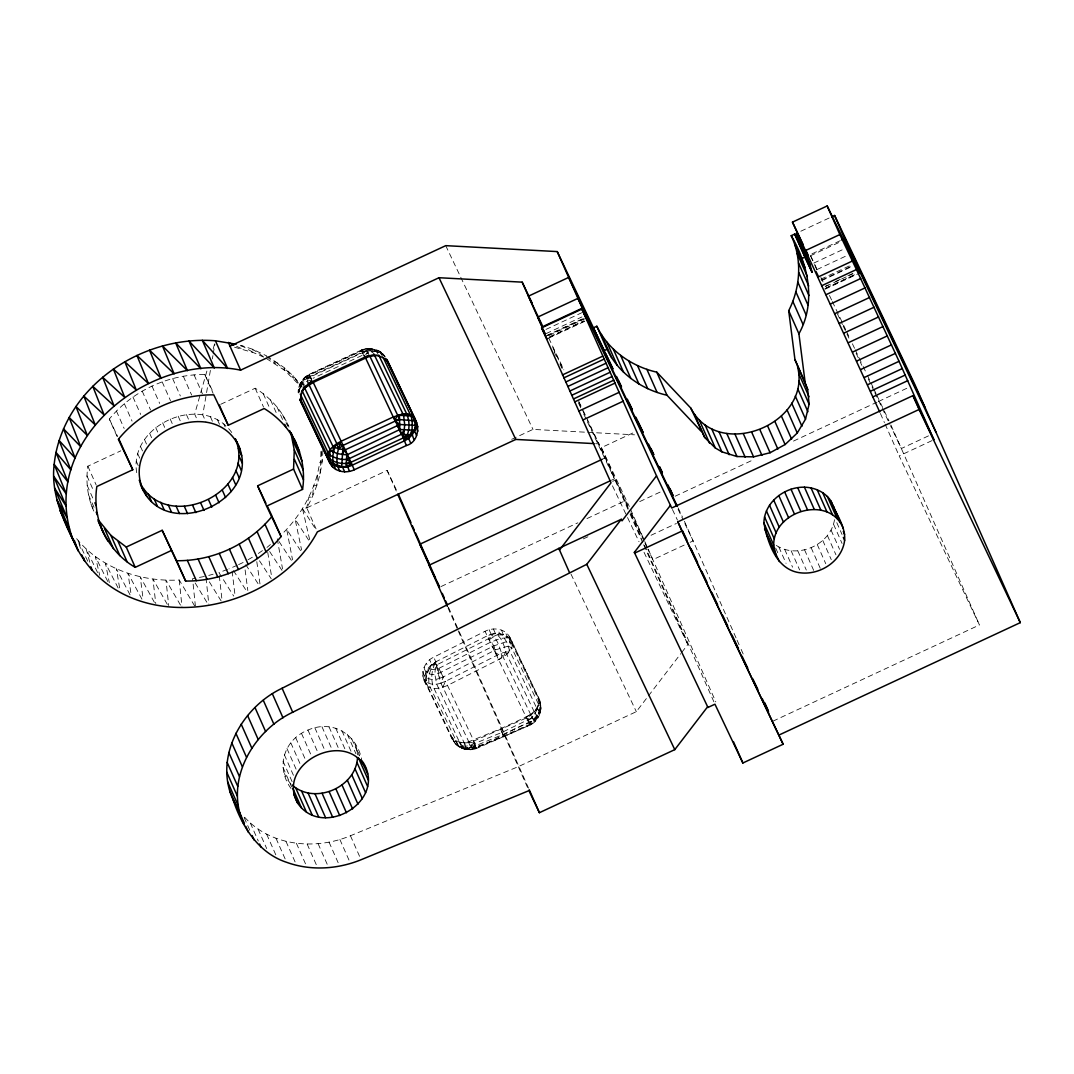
<?xml version="1.0" encoding="UTF-8"?>
<svg xmlns="http://www.w3.org/2000/svg" width="1074" height="1074" viewBox="0 0 1074 1074"><rect width="100%" height="100%" fill="white"/><g stroke="black" fill="none" stroke-linecap="round" stroke-linejoin="round"><path stroke-width="0.75" stroke-dasharray="5 3.75" d="M510.016 637.594L539.309 699.604L540.517 703.685L539.161 712.975L534.167 721.446L529.75 724.279L472.788 749.491C465.552 750.807 457.041 747.692 453.604 740.939L427.707 686.407C419.303 677.452 422.444 662.121 433.748 657.207L485.032 631.297C493.342 626.894 505.545 628.572 510.016 637.594L537.269 694.985C543.672 704.839 541.444 719.969 530.046 725.031L476.588 748.444L470.613 749.639L468.358 748.511L464.169 742.778L436.648 684.031L434.849 674.324L435.789 661.826L433.748 657.207M426.069 684.299C422.136 675.653 427.788 665.732 435.789 661.826L487.072 635.902C495.785 631.002 510.7 633.741 512.526 644.87L539.779 702.262C543.35 721.164 536.987 696.288 537.269 694.985M539.309 699.604L540.987 707.417L540.276 712.948L539.161 712.975L532.06 720.815L502.901 734.509L475.352 745.853L474.721 748.054L470.667 749.598L465.069 749.343L459.202 746.927L454.262 742.241L449.912 734.213C454.101 742.631 465.176 744.698 473.312 741.235L476.212 747.732L475.084 748.981L472.332 747.625L468.774 741.745L442.877 687.212C438.528 679.318 437.991 670.109 435.789 661.826C428.419 667.29 423.854 677.573 427.707 686.407C433.748 690.22 441.414 687.991 447.509 685.44L498.779 659.517C504.753 656.456 511.358 651.985 512.526 644.87L507.962 634.452M231.756 432.5C202.436 391.661 126.759 425.089 137.016 474.278M540.477 708.034L540.276 712.948L537.121 707.753L538.423 703.416M470.613 749.639L503.881 736.67L531.308 724.386L527.71 720.412L485.032 631.297M377.336 352.863C374.101 346.996 366.596 347.869 361.32 350.07L309.245 374.329C302.358 377.753 297.887 385.19 298.29 392.909C297.323 384.626 303.378 379.807 310.359 376.974L362.421 352.715C370.06 347.949 380.142 348.177 385.123 356.622M322.831 450.449C322.522 470.587 316.602 490.362 306.761 507.854L316.051 528.851M373.04 348.929L366.127 348.688L361.32 350.07L361.602 350.822L367.147 351.117L372.034 350.634L373.712 349.09L384.358 355.803C379.149 349.023 369.255 346.271 361.602 350.822L307.245 375.511C302.626 378.652 298.706 383.727 301.593 389.513M93.8 511.063C87.424 497.101 85.692 481.327 87.853 466.183L120.798 450.838M320.965 451.684L320.092 473.809L317.488 474.077C311.285 496.779 298.787 517.655 281.992 534.1M311.742 380.048L307.352 381.095L311.581 378.947L309.245 374.329L307.352 381.095L303.58 383.056L298.894 389.177L299.982 392.534M424.029 667.222C424.861 674.203 432.54 675.788 438.098 673.599L438.85 668.364L437.105 664.699L431.721 664.47L429.681 659.852M312.4 381.579L309.54 375.081L304.654 377.981L298.438 389.862L298.814 391.325L300.465 383.203L302.613 382.975L306.103 379.565L309.245 374.329L305.164 377.081L303.915 379.659L304.184 387.043M424.015 679.681L451.953 738.831L455.953 744.389L461.552 748.148C485.515 749.29 506.901 730.145 528.985 723.03C536.705 719.835 541.095 710.424 539.779 702.262L535.134 713.673L528.542 721.057L530.046 725.031L535.282 721.433L540.303 712.29L537.188 709.229L509.855 651.099L506.512 641.648L501.692 634.479L499.678 633.7L497.638 629.082M210.383 370.423L202.758 414.873L206.033 422.257M212.357 358.904L212.921 355.601M213.202 353.964L214.894 344.083M309.648 539.578L302.492 508.593L306.761 507.854L308.721 497.423L312.386 496.779L313.729 485.878L316.843 485.394L317.488 474.077L319.958 462.142L322.093 462.115L321.113 450.194M427.371 673.022L428.405 667.88L426.365 663.276M291 788.477C275.427 767.118 283.885 739.717 307.943 730.051C332.161 719.526 356.071 733.569 361.589 759.009M776.314 545.404C797.512 559.5 830.564 544.84 834.511 519.722M422.82 671.451C423.962 679.573 433.104 680.822 439.454 678.392L440.917 672.566L438.85 668.364L432.688 669.599L428.405 667.88M206.879 371.08L194.676 414.121L197.952 421.505M213.202 348.755L214.558 343.975M298.814 391.325L302.613 382.975L303.633 385.284M530.395 722.654L529.777 724.601L535.308 720.761L529.267 715.526L500.471 728.83L468.774 741.745L459.927 742.98L453.604 740.939M422.82 675.707C424.149 684.541 434.191 685.642 441.092 683.037L443.146 677.009L495.463 649.864L512.526 644.87L509.438 641.326L505.116 631.915M374.598 354.232L368.986 349.345L364.972 350.997L363.656 354.688L313.071 378.263M442.877 687.212L445.388 681.399L501.222 653.153L509.855 651.099M437.105 668.981L435.789 661.826C431.439 669.908 430.285 679.909 434.03 688.447L459.927 742.98L464.68 748.699L470.667 749.598M493.396 628.961L495.436 633.566C501.692 637.446 504.243 645.165 505.612 652.052L503.142 657.113L498.779 659.517M429.519 668.578L431.721 664.47M489.113 629.7L491.154 634.318L488.388 638.788L437.105 664.699M384.358 355.803L380.129 351.816L376.893 351.064L377.766 353.614M473.312 741.235L526.891 717.768L531.147 715.177L537.121 707.753M505.612 652.052L535.134 713.673L538.356 716.828L537.188 717.539L536.678 716.371L539.161 712.371M506.915 654.241L509.251 650.817L508.203 646.132L511.774 647.904L539.027 705.296L540.987 707.417M475.084 748.981L475.916 747.786L475.352 745.853L467.499 748.565L463.149 748.35L455.953 744.389M459.202 746.927L466.022 747.491L467.499 748.565L475.352 745.853L473.621 748.108L470.734 747.195L463.149 748.35M244.657 817.247C270.755 846.339 315.769 850.339 350.446 835.747L518.312 766.648L636.332 711.673L647.434 697.187M648.441 695.871L680.741 653.717M681.748 652.401L687.816 644.494L646.387 550.935M435.789 661.826C429.587 668.713 426.633 679.063 430.432 687.83L458.571 745.759L466.156 746.175L470.587 745.181L502.014 732.374L532.194 717.701L503.142 657.113C499.571 649.434 498.886 639.486 490.858 634.613L487.072 635.902M117.039 436.406L109.333 419.008C132.37 390.869 168.457 374.168 204.785 374.531L213.739 393.379M363.952 356.179L362.421 352.715L366.986 348.943L380.948 353.064L382.478 356.528M528.985 723.03L527.71 720.412L529.267 715.526L534.167 711.632L539.027 705.296L539.242 711.015M300.921 382.519L303.915 379.659L310.305 376.33L364.972 350.997L367.993 352.836L375.793 350.836L379.458 351.641L381.404 354.595M266.97 547.445L270.406 544.558M534.167 711.632L537.188 709.229M475.352 745.853L468.868 749.276L467.499 748.565M494.416 651.086L496.389 654.066L501.222 653.153L501.545 657.731L496.671 655.476L493.946 645.836L488.388 638.788L499.678 633.7M365.603 354.621L367.993 352.836L363.656 354.688L361.32 350.07L364.972 350.997M258.324 553.486L263.264 550.036M305.164 377.081L366.127 348.688M530.046 725.031L528.932 722.386L537.188 717.539M248.013 559.755L255.867 555.204M526.032 716.922L530.395 714.505L535.134 713.673M438.85 668.364L490.133 642.453L500.471 638.426L507.452 637.768L510.002 639.07L509.438 641.326L511.774 647.904M438.098 673.599L493.946 645.836L506.512 641.648L512.056 642.212M237.22 565.273L228.896 568.911M238.589 564.615L244.08 562.038M220.747 404.28L255.182 388.238C270.165 397.246 282.341 410.886 288.96 427.116M545.968 329.423L581.759 312.749M546.142 333.598L581.933 316.924M545.981 335.867L583.263 318.508M547.364 335.585L584.645 318.213M548.908 335.531L584.699 318.857M549.673 336.78L583.974 320.804M549.7 337.115L584.001 321.126M548.478 338.229L587.25 320.159M800.828 231.219L830.202 217.525M840.298 240.657L810.105 254.713L817.274 269.816M810.32 255.827L840.512 241.757M813.797 263.076L843.976 249.02M816.925 269.574L847.104 255.505M306.761 507.854L387.137 470.412L397.608 492.469M820.912 279.159L851.105 265.09M821.986 279.911L852.165 265.855M821.57 280.65L851.763 266.594M825.235 286.342L828.255 284.932M835.8 281.415L840.338 279.307M847.883 275.79L852.407 273.682M825.799 286.355L852.971 273.695M826.134 287.98L856.327 273.91M824.913 288.691L856.609 273.924M825.02 289.228L859.737 273.051M511.694 439.32L532.986 429.399L586.229 432.245M628.317 508.526L601.359 447.643L635.553 431.721M602.152 459.31L605.186 457.9L587.25 420.109M611.428 480.253L614.462 478.843L582.887 412.335M612.623 481.367L615.657 479.944L628.545 507.089M441.092 586.525L577.839 522.823M586.954 518.581L624.934 500.887L629.941 511.439M639.715 501.585L662.094 491.167M583.343 538.88L590.781 535.416M675.157 496.215L754.042 459.457M793.498 441.078L876.948 402.2M878.465 401.501L907.288 388.063M651.045 535.268L676.392 523.468M684.178 545.095L652.858 559.688L647.85 549.136M690.139 542.316L693.119 540.934L683.816 521.346M928.5 435.869L901.341 448.529L890.574 425.841M772.931 721.178L979.461 624.961L899.18 455.9L932.393 440.434M441.092 683.037L445.388 681.399L447.509 685.44L473.406 739.973L476.588 748.444L473.862 748.914M439.454 678.392L443.146 677.009L445.388 681.399M227.473 569.435L218.948 572.603L233.716 596.083M208.759 575.422L213.122 574.214M490.858 634.613L495.436 633.566L493.664 636.815L489.623 639.406L490.133 642.453M204.369 576.496L192.568 578.698L195.361 605.83M497.786 635.123L503.652 634.707L507.452 637.768M310.359 376.974L304.654 377.981L306.103 379.565M531.308 724.386L529.75 724.279L532.06 720.815L534.167 721.446L531.147 715.177M194.703 606.045L179.237 580C140.439 582.162 99.023 568.012 74.898 536.476M587.881 432.325L634.479 434.809M595.654 443.683L598.983 443.871L629.404 512.58M472.332 747.625L476.48 747.947M376.893 351.064L372.034 350.634L374.074 355.252M470.587 745.181L475.876 746.282M234.548 347.197L253.88 352.782L263.586 357.092M468.774 741.745L474.829 743.57M236.642 346.338L242.187 348.929L240.818 345.304L252.766 349.292L266.701 355.924M307.822 377.632L311.581 378.947M266.258 358.447L284.878 370.517L301.15 386.868L300.626 384.613L292.974 375.712L284.261 367.657L268.017 356.689M240.818 345.304L253.88 352.782L252.766 349.292L263.613 356.769M266.567 356.434L275.333 363.63L274.595 360.528L284.878 370.517L284.261 367.657L293.511 378.276L292.974 375.712L301.15 386.868M308.936 375.121L310.305 376.33M495.463 649.864L492.187 646.642L491.946 642.279M290.866 783.98L287.013 779.08L284.355 773.481M385.11 357.212L382.639 353.614L384.25 356.367M279.039 541.497L291.403 560.36M269.655 551.539L282.193 570.71M380.129 351.816L380.948 353.064M300.572 550.626L286.704 529.388L292.544 559.849M259.478 560.776L271.252 578.846M308.614 540.074L295.135 519.279L301.619 550.049M245.812 564.709L258.767 584.793M302.492 508.593L315.635 529.12M233.474 570.576L247.356 592.324M209.323 581.839L221.459 601.467M300.626 384.613L302.21 387.177M195.159 582.967L208.101 604.326M180.499 605.118L165.973 580.108L168.712 605.561M167.289 604.34L152.938 579.034L155.77 603.561M154.388 602.353L140.251 576.765L143.084 598.903M141.943 599.185L128.021 573.341L131.109 594.513M476.212 747.732L476.588 748.444M130.061 594.875L116.381 568.804L119.832 589.223M118.127 587.988L105.453 563.179L109.306 582.658M440.917 672.566L443.146 677.009M107.749 581.504L95.344 556.533L99.707 575.328M97.573 572.549L86.135 548.935L90.283 564.051M820.858 277.361L823.006 281.885M829.464 295.471L831.612 300.008M832.323 301.512L845.95 330.188M846.661 331.705L849.534 337.733M852.394 343.774L854.542 348.298M855.266 349.815L862.435 364.905M863.147 366.422L866.731 373.967M867.443 375.47L870.316 381.512M871.027 383.015L873.175 387.553M873.9 389.057L876.048 393.594M876.76 395.098L888.95 420.753M837.438 313.93L842.459 324.523M843.171 326.04L848.916 338.135M856.099 353.252L859.697 360.81M860.408 362.327L861.845 365.348M868.316 378.961L874.048 391.057M874.773 392.574L889.849 424.324M678.11 507.908L682.42 516.97M678.097 509.291L683.104 519.843M672.431 509.519L677.452 520.111M601.359 447.643L629.283 506.445M548.747 338.082L563.823 369.818M578.886 401.555L582.47 409.113M583.195 410.617L598.983 443.871M552.801 347.573L563.568 370.235M578.644 401.971L586.538 418.605M631.418 513.117L643.581 538.745M554.184 351.883L556.332 356.42M559.93 363.979L562.078 368.516M578.577 403.274L582.175 410.832M630.666 512.956L644.266 541.591M644.977 543.108L647.125 547.633M612.462 485.81L626.813 516.044M627.538 517.547L639.017 541.726M644.038 552.304L687.816 644.494M445.737 245.651L532.986 429.399M571.019 574.147L636.332 711.673M109.333 419.008L117.59 436.393M87.732 561.205L77.946 540.45L80.98 549.888M424.861 680.312L427.707 686.407M890.964 425.089L979.461 624.961M810.695 256.042L814.199 263.949M814.857 265.453L816.844 269.95M880.411 413.503L884.439 422.579M885.11 424.096L899.18 455.9M836.794 522.635L842.029 534.449M833.558 524.26L842.056 543.444M831.061 530.113L839.559 549.311M827.423 535.577L835.921 554.775M822.765 540.437L831.263 559.635M817.26 544.531L825.758 563.716M811.125 547.7L820.281 568.361M804.56 549.834L813.716 570.495M797.807 550.855L806.306 570.052M791.122 550.734L799.62 569.918M784.732 549.458L792.572 567.179M778.878 547.082L786.061 563.326M775.723 548.143L778.986 555.513M684.433 521.306L736.402 638.694M737.086 640.211L740.456 647.85M741.141 649.381L743.168 653.959M630.586 509.385L642.937 537.282M644.91 541.739L647.555 547.727M648.213 549.217L715.808 701.859M631.029 514.647L641.849 539.108M644.561 545.216L714.948 704.195M630.089 514.11L642.99 543.256M643.662 544.8L645.702 549.391M538.477 699.067L540.517 703.685M501.612 630.089L504.283 637.674M534.637 711.767L536.678 716.371M369.201 355.736L366.986 348.943L363.482 349.305L361.602 350.822L362.421 352.715M526.891 717.768L528.932 722.386M448.408 607.172L458.585 630.183M459.269 631.713L528.529 788.155M387.137 470.412L397.769 494.416M448.019 607.924L457.484 629.283M458.168 630.814L527.602 787.645M500.86 729.904L504.068 737.126L500.471 728.83M468.694 742.577L470.734 747.195M463.981 742.872L466.022 747.491M459.471 742.107L461.525 746.725M455.47 740.322L457.511 744.94M452.208 737.637L454.262 742.241M282.516 414.564L287.644 426.163M276.998 406.925L282.771 419.974M270.554 399.944L276.985 414.443M263.264 393.688L270.326 409.65M255.182 388.238L263.533 407.086M204.785 374.531L213.135 393.393M223.822 423.948L225.137 426.902M217.525 419.853L219.485 424.284M194.072 374.88L202.409 393.742M210.437 416.806L212.397 421.236M354.957 744.014L359.629 755.868M351.681 738.737L358.984 755.237M347.278 734.24L355.91 753.733M341.894 730.682L351.185 751.679M183.305 376.236L191.655 395.084M335.732 728.185L345.022 749.182M329.006 726.856L338.968 749.343M172.632 378.558L180.338 395.957M186.42 414.564L189.037 420.471M321.958 726.722L332.591 750.713M178.177 416.202L180.794 422.109M162.147 381.847L170.498 400.696M314.857 727.796L325.476 751.787M307.943 730.051L317.904 752.538M170.189 418.967L172.793 424.874M151.971 386.049L159.677 403.448M350.446 835.747L361.079 859.737M301.485 733.381L310.775 754.378M162.63 422.807L165.248 428.714M295.699 737.69L305.66 760.177M142.211 391.137L150.561 409.986M339.881 839.492L349.171 860.489M155.73 427.613L157.69 432.043M290.799 742.805L300.089 763.802M149.635 433.265L151.595 437.695M132.975 397.031L140.681 414.443M329.047 842.15L338.995 864.637M286.959 748.551L296.921 771.051M284.328 754.713L293.618 775.71M144.534 439.615L146.494 444.045M282.986 761.077L292.289 782.073M124.342 403.703L132.048 421.102M318.079 843.667L328.04 866.168M282.999 767.413L291.631 786.906M140.533 446.502L142.493 450.932M137.754 453.738L139.714 458.168M116.435 411.047L124.141 428.445M307.151 844.057L317.112 866.543M136.264 461.149L138.224 465.579M296.397 843.278L305.701 864.275M285.979 841.358L295.941 863.858M276.018 838.338L285.322 859.334M266.674 834.23L275.978 855.226M258.069 829.101L266.701 848.594M250.323 823.033L258.284 841.023M244.187 817.596L250.161 831.088M87.853 466.183L96.19 485.045M86.94 475.836L94.002 491.785M87.155 485.381L94.217 501.343M88.471 494.752L94.257 507.801M90.901 503.827L94.109 511.076M287.04 422.767L288.194 425.653M424.861 676.07L426.445 682.259M277.28 538.799L282.529 568.898M267.748 552.358L271.641 576.953M256.793 561.662L260.257 585.854M245.114 569.945L247.812 590.525M232.118 571.113L235.058 595.587M219.297 575.785L221.969 599.681M356.971 749.867L357.655 756.096M206.02 577.866L208.799 604.098M179.237 580L181.936 606.246M362.247 350.285L362.381 352.071M298.438 389.862L298.599 392.775M426.083 671.841L426.324 677.694"/><path stroke-width="1.5" d="M406.348 445.535L399.85 429.493L399.394 415.195C419.424 406.321 424.633 440.662 406.348 445.535L354.286 469.781C346.016 473.768 334.323 471.929 329.946 463.176L299.982 399.756L329.946 463.176M414.094 439.521C409.677 431.855 414.564 422.498 410.308 414.604L383.109 357.306M300.237 398.602L327.436 455.886C329.154 466.693 343.599 469.66 352.245 465.176L404.307 440.917C412.631 437.225 418.726 426.955 414.685 418.135L386.761 359.334L416.725 422.74M335.759 469.432L333.719 464.827L330.295 462.089L327.57 456.974C333.37 462.867 343.197 465.055 350.943 462.276L403.005 438.031L403.851 434.312L404.697 424.552L403.569 415.235L374.544 355.373L371.121 355.669L365.321 358.179L313.246 382.438L305.123 387.714L302.17 390.855L330.094 449.657L329.731 459.122L332.349 466.693M656.523 475.849L671.706 508.015L912.954 395.635L919.089 409.476L677.842 521.857L783.134 744.242L742.872 762.996L714.948 704.195L707.954 707.457L707.645 706.746L674.781 749.639L539.403 812.696L528.932 790.652L361.079 859.737C337.598 869.296 310.641 871.027 286.651 862.328C258.633 853.159 241.972 826.698 233.192 800.023C213.404 757.21 242.093 707.095 282.1 688.259L558.802 548.398L621.282 519.292L622.021 520.863L656.523 475.849L581.853 309.111L541.578 327.865L611.025 482.79L559.541 549.969M243.811 824.013C224.023 781.214 252.712 731.085 292.719 712.25L586.78 564.306L621.282 519.292M402.468 414.175L393.245 416.981L341.17 441.239C335.209 444.3 328.59 448.784 327.436 455.886L331.101 462.733L342.619 467.244L346.003 466.787L346.821 454.92L345.21 449.831L313.246 382.438M385.821 358.716L415.598 420.807L399.716 419.625L395.192 421.102L343.116 445.361L341.68 466.492L347.506 466.76L351.077 463.364L350.943 462.276L345.21 449.831L338.471 448.825L333.047 446.516L304.184 387.043L302.17 390.855M701.027 431.198L666.981 395.232C641.661 389.5 618.302 373.094 607.052 349.318L603.575 350.929L593.358 327.865L596.835 326.241C608.085 350.017 631.445 366.422 656.764 372.154L690.824 408.133L704.732 437.507L715.271 447.939L721.876 451.832L737.006 456.544L753.572 456.853L770.098 452.731L785.107 444.542L797.27 433.01L805.513 419.155L809.098 404.227L807.702 389.526L794.948 359.615L788.692 310.695C800.425 287.671 802.493 259.304 791.216 235.689L794.693 234.078L812.065 272.246L810.145 265.05L796.425 233.259L810.145 265.05M807.702 389.526L805.164 382.693L798.908 333.772C816.294 302.573 808.507 265.077 791.216 235.689M171.169 550.6L135.23 567.341C117.522 557.151 105.024 540.074 98.915 520.715L110.864 535.322L126.235 547.042L162.174 530.301L185.627 581.047C221.956 581.41 258.042 564.709 281.079 536.57L266.62 506.136L302.559 489.395L293.578 469.083L294.276 449.885L290.933 432.956M302.559 489.395C305.271 472.09 301.928 454.302 294.101 438.716M292.101 784.987C314.413 805.231 355.937 787.604 357.494 757.694M365.576 768.004C345.573 728.481 275.535 763.721 297.632 803.07C322.267 839.734 387.768 801.056 362.918 762.003M763.896 522.944C764.285 502.323 784.664 486.723 804.439 487.193C814.83 487.435 825.329 492.174 831.008 501.115C835.881 513.976 845.668 526.032 844.634 540.356C842.11 560.803 820.778 574.993 800.922 572.872C776.771 570.589 767.803 543.243 763.896 522.944L773.71 545.095L776.274 556.574M773.71 545.095C773.226 510.392 829.934 494.389 843.332 528.569M414.685 418.135L415.893 422.216L414.537 430.889L416.578 435.507M140.452 483.73C167.786 534.047 257.867 491.865 235.327 438.742M140.372 483.971C162.617 546.317 267.95 499.692 236.562 441.347M690.824 408.133C718.278 461.807 812.333 424.029 797.499 366.462M404.522 429.546L401.327 434.339L394.883 419.692L397.877 415.208L413.034 416.014L415.853 426.566L414.497 430.285L399.85 429.493L346.821 454.92L337.424 453.671L330.201 450.395L328.188 452.852L329.423 454.906C335.182 458.276 342.767 460.921 349.265 458.585L401.327 434.339L412.054 434.903M341.17 441.239C337.357 450.53 334.43 461.968 339.961 471.191M333.719 464.827C331.866 457.967 332.98 449.952 336.82 443.656L307.862 382.344M311.03 381.243L308.896 384.841L304.184 387.043M404.307 440.917C409.664 433.171 410.362 422.579 406.71 413.973L378.786 355.172L367.174 355.964M342.002 454.584L345.21 449.831L399.864 424.498L415.034 425.317M677.842 521.857L681.923 531.08L634.667 553.097L634.345 552.385L670.485 505.25M162.174 530.301L176.633 560.735C212.961 561.111 249.047 544.397 272.084 516.272L267.278 506.123M305.123 387.714L307.567 385.271M329.423 454.906L327.436 455.886L327.906 458.558M229.984 346.15L445.737 245.651L557.231 251.585L604.326 350.768M593.989 443.602L515.788 439.427L317.38 531.858C271.01 619.617 117.348 641.728 73.26 540.397C36.328 442.555 147.796 350.97 240.603 370.154L438.998 277.723L522.192 282.153L532.248 303.324M118.972 439.293L132.773 469.741L96.835 486.495C94.029 505.25 97.747 524.931 107.897 541.014M132.773 469.741L118.328 439.306C141.365 411.181 177.452 394.467 213.78 394.843L228.238 425.277L264.177 408.536C277.777 416.752 289.107 428.714 296.021 443.065M545.297 334.954L541.793 327.046L582.054 308.292L586.243 317.112L557.231 251.585M879.74 411.986L792.464 222.13L827.181 205.953L859.737 273.051L834.605 215.471L831.665 216.841M266.62 506.136L257.639 485.824L293.578 469.083M805.138 250.725L839.855 234.562L827.181 205.953M801.432 258.767L804.896 257.142L794.693 234.078M841.801 239.958L844.822 238.549L925.09 407.61M562.427 374.933L602.689 356.179M563.823 377.873L604.085 359.119M565.77 381.995L606.031 363.24M567.851 386.452L608.126 367.697M569.958 390.976L610.22 372.208M817.703 277.199L852.407 261.022M571.905 395.219L612.18 376.464M573.597 398.91L613.858 380.156M821.744 285.711L856.448 269.547L899.045 361.307L933.897 439.736L912.954 395.635M574.885 401.797L615.147 383.042M825.987 294.706L860.69 278.542M578.967 411.033L619.242 392.279M830.377 304.063L865.094 287.886M583.155 419.853L623.43 401.099M834.874 313.648L869.578 297.485M839.398 323.368L874.115 307.204M843.922 333.088L878.626 316.924M848.366 342.687L883.083 326.509M602.152 459.31L419.827 544.25L430.298 566.293M852.675 352.03L887.393 335.867M856.81 361.025L891.527 344.848M609.911 480.964L429.103 565.192L439.575 587.236L436.93 581.249M860.717 369.537L895.421 353.373M864.328 377.471L899.045 361.307M867.617 384.734L902.321 368.557M870.531 391.204L905.234 375.041M873.028 396.843L907.745 380.666M779.053 735.019L1020.3 622.638L914.873 384.532L834.605 215.471M403.569 415.235L406.71 413.973L410.362 415.598M341.68 466.492L337.921 466.586L333.96 464.384M215.458 340.794C166.094 336.887 115.683 358.233 83.839 396.091C67.796 415.45 56.747 439.199 54.183 464.344C50.881 491.234 61.58 516.849 73.26 540.397L60.171 510.593L69.515 529.294L56.707 499.491L67.085 517.762L54.546 488.012L66.011 505.948L53.7 476.252L66.279 493.946L54.183 464.344L67.904 481.877L55.996 452.382L70.857 469.875L59.11 440.501L75.113 458.048L63.514 428.821L80.631 446.529L69.125 417.45L87.343 435.426L75.932 406.509L95.21 424.861L83.839 396.091L104.124 414.94L92.78 386.318L114.005 405.744L102.661 377.283L124.745 397.38L113.374 369.067L136.264 389.943L124.839 361.763L148.413 383.485L136.922 355.427L161.073 378.088L149.501 350.151L174.136 373.806L162.456 345.949L187.453 370.678L175.666 342.901L200.892 368.731L188.984 341.008L214.317 367.993L202.301 340.297L227.607 368.463L215.458 340.794L236.146 344.244M414.537 430.889L412.094 429.949L408.563 438.326L410.604 442.931M233.877 345.049L228.346 342.458L240.603 370.154M410.308 414.604L412.523 415.893L417.934 426.821M346.633 459.591L350.943 462.276L354.286 469.781M399.864 424.498L395.192 421.102L364.408 355.507M330.094 449.657L333.396 452.248L333.047 446.516M239.824 448.731C216.357 391.862 118.919 433.668 142.99 489.865M388.801 363.938C384.425 355.185 372.745 353.346 364.462 357.333L312.4 381.579C304.063 385.311 297.995 395.474 302.022 404.374M346.821 454.92L349.265 458.585M397.273 425.572L399.85 429.493M352.245 465.176L351.077 463.364L346.352 463.632L349.547 471.379M766.474 534.422L779.375 561.581M393.245 416.981L394.883 419.692L399.716 419.625L369.953 356.407M68.293 526.891L64.896 521.185L78.268 550.962L74.267 540.303M233.192 800.023L237.797 808.386M816.106 271.682L818.16 275.911M805.661 249.906L808.185 255.196M855.629 262.982L936.058 432.352M839.855 234.562L856.448 269.547M919.089 409.476L1020.3 622.638M792.464 222.13L802.936 244.174M804.896 257.142L812.065 272.246M650.938 448.489L653.798 454.517M659.53 466.586L662.389 472.614M605.763 353.789L612.932 368.892M616.516 376.45L621.537 387.016M627.27 399.098L632.291 409.677M635.875 417.222L643.058 432.325M593.358 327.865L612.717 368.637M618.463 380.72L621.322 386.761M629.216 403.381L632.089 409.422M637.822 421.505L642.843 432.07M648.575 444.153L653.583 454.705M659.315 466.76L662.175 472.788M667.907 484.857L672.915 495.409M677.399 506.404L568.67 277.428L528.408 296.182L542.048 324.898M676.674 506.284L577.946 298.371L537.685 317.125L541.981 326.201M581.853 309.111L587.25 320.159L582.054 308.292M682.473 530.69L686.783 539.766M691.092 548.827L697.55 562.44M701.859 571.502L706.88 582.095M711.914 592.673L717.647 604.769M722.681 615.348L727.702 625.927M732.012 635.003L738.469 648.602M742.053 656.16L747.799 668.256M752.82 678.849L757.855 689.427M762.164 698.503L768.622 712.102M681.923 531.08L783.134 744.242M541.793 327.046L545.283 334.403M541.578 327.865L546.988 338.928L546.693 338.162M634.345 552.385L707.954 707.457M586.78 564.306L674.781 749.639M438.998 277.723L515.788 439.427M300.264 394.051L328.188 452.852M257.639 485.824L265.896 503.223M90.538 567.126L91.934 570.093L91.102 567.072M81.785 554.949L84.524 560.897L83.517 557.755M794.72 244.402L804.936 267.48M797.163 253.504L807.38 276.582M798.506 262.902L808.722 285.966M798.734 272.487L808.95 295.551M797.861 282.153L808.064 305.231M795.874 291.819L806.091 314.897M792.813 301.364L803.03 324.442M788.692 310.695L798.908 333.772M794.948 359.615L805.164 382.693M798.814 373.698L809.031 396.762M798.881 381.149L809.098 404.227M797.7 388.681L807.916 411.745M795.297 396.091L805.513 419.155M791.726 403.233L801.942 426.297M831.008 501.115L840.821 523.266M843.318 531.388L844.62 534.342M827.342 496.457L837.156 518.608M787.054 409.932L797.27 433.01M843.332 537.403L844.634 540.356M822.671 492.617L832.484 514.755M817.166 489.717L826.967 511.868M781.402 416.068L791.619 439.132M811.018 487.891L820.818 510.043M804.439 487.193L814.253 509.344M774.891 421.464L785.107 444.542M797.7 487.65L807.5 509.788M767.655 426.042L777.871 449.107M791.014 489.234L800.815 511.385M759.882 429.667L770.098 452.731M784.624 491.892L794.438 514.043M751.719 432.272L761.936 455.336M778.784 495.544L788.584 517.695M773.683 500.041L783.483 522.192M743.356 433.789L753.572 456.853M769.508 505.223L779.321 527.374M734.992 434.191L745.208 457.269M766.42 510.902L776.234 533.053M764.527 516.889L774.341 539.041M726.789 433.48L737.006 456.544M764.554 528.864L774.354 551.016M718.962 431.654L729.179 454.718M711.659 428.754L721.876 451.832M705.054 424.861L715.271 447.939M699.308 420.055L709.525 443.119M694.516 414.43L704.732 437.507M656.764 372.154L666.981 395.232M646.884 369.349L657.1 392.413M637.513 365.59L647.729 388.667M628.733 360.945L638.949 384.009M620.651 355.44L630.868 378.518M613.335 349.157L623.551 372.222M606.891 342.136L617.107 365.214M670.136 489.006L673.049 495.597M764.809 702.839L768.192 710.478M601.373 334.47L611.589 357.548M596.835 326.241L607.052 349.318M733.394 741.597L742.872 762.996M522.192 282.153L542.142 327.221M543.431 330.107L545.337 334.43M558.802 548.398L569.421 572.388M415.853 426.566L417.893 431.184M398.279 493.973L410.953 522.595M412.295 525.616L414.296 530.14M415.625 533.147L435.601 578.268M442.287 593.372L444.327 597.976M445.683 601.037L447.039 604.112M529.213 789.685L539.403 812.696M397.769 494.416L447.348 606.394M342.619 467.244L344.673 471.862M291.175 432.903L299.512 451.751M289.577 430.513L291.497 434.863M292.947 440.528L301.942 460.827M284.704 424.337L285.979 427.237M294.276 449.885L303.257 470.197M294.477 459.444L303.472 479.742M272.729 517.722L281.079 536.57M235.434 439.266L236.736 442.219M219.244 404.979L228.238 425.277M238.374 448.341L241.65 455.725M238.871 455.644L242.147 463.028M238.039 463.069L241.314 470.452M264.983 524.233L273.964 544.531M235.891 470.425L239.166 477.796M361.616 760.365L367.59 773.857M360.985 759.734L362.3 762.728M358.313 757.6L368.275 780.086M257.075 531.576L266.057 551.875M232.494 477.5L235.77 484.884M356.984 762.473L367.617 786.463M354.997 768.769L365.616 792.76M227.93 484.146L231.205 491.53M248.456 538.235L257.438 558.547M351.748 774.757L362.368 798.747M222.318 490.174L225.58 497.557M347.358 780.207L357.978 804.198M239.22 544.142L248.201 564.441M215.793 495.423L219.069 502.793M341.988 784.946L352.621 808.937M208.544 499.759L211.82 507.129M335.84 788.786L346.459 812.776M229.447 549.23L238.441 569.529M329.114 791.592L339.746 815.582M200.744 503.062L204.02 510.445M282.1 688.259L292.719 712.25M219.271 553.432L228.265 573.731M322.079 793.256L332.698 817.247M192.608 505.277L195.871 512.647M272.366 693.804L282.986 717.794M314.977 793.726L325.597 817.73M208.786 556.721L217.78 577.02M184.325 506.31L187.588 513.694M308.063 792.988L318.683 816.992M263.291 700.261L273.91 724.252M176.123 506.149L179.398 513.533M301.579 791.068L312.212 815.059M198.113 559.044L207.107 579.342M295.78 788.034L306.412 812.025M168.229 504.807L171.491 512.191M292.866 788.477L301.499 807.97M293.658 794.075L297.632 803.07M254.994 707.551L265.614 731.542M187.359 560.386L196.341 580.698M160.818 502.31L164.094 509.694M154.106 498.725L157.368 506.109M247.597 715.553L258.216 739.543M148.252 494.147L151.515 501.531M176.633 560.735L185.627 581.047M143.406 488.683L146.682 496.067M139.217 480.145L140.519 483.099M241.194 724.171L251.826 748.162M235.891 733.287L246.51 757.277M231.742 742.778L242.362 766.769M228.802 752.498L239.421 776.489M227.124 762.325L237.743 786.329M259.613 844.03L260.942 847.024M226.735 772.139L237.354 796.129M126.235 547.042L135.23 567.341M252.162 835.585L254.149 840.096M227.621 781.765L238.24 805.769M238.455 809.89L244.429 823.382M245.758 826.389L248.416 832.39M229.782 791.108L240.401 815.099M118.167 541.578L127.148 561.89M110.864 535.322L119.858 555.634M94.861 502.793L96.136 505.693M104.42 528.341L113.414 548.653M96.177 512.15L97.465 515.05M97.962 519.776L99.882 524.125M98.244 521.212L103.373 532.811M799.929 241.972L801.862 249.168M833.531 506.431L834.498 510.754M407.596 434.446L403.005 438.031L408.563 438.326L407.596 434.446M343.116 445.361L338.471 448.825L336.82 443.656L343.116 445.361"/></g></svg>
